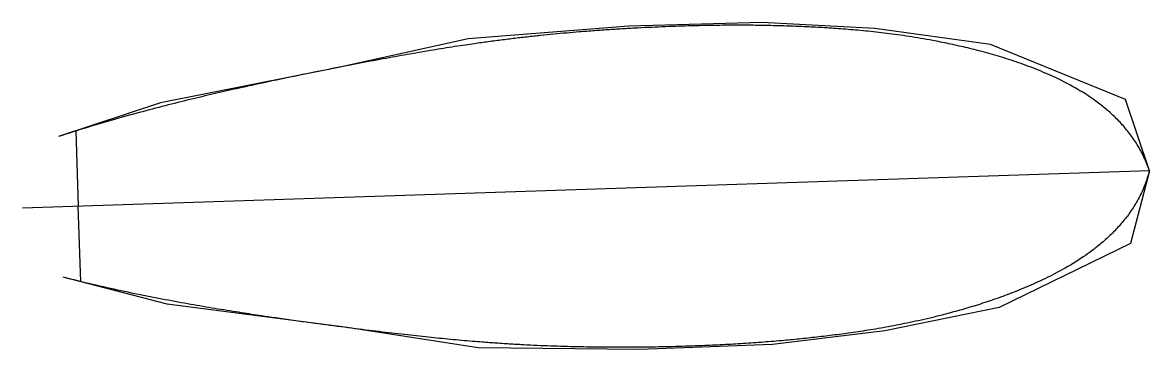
# Model space of a CAD drawing. Header units: millimetres. Extents: x -177.9 to -150.2, y -12.9 to -4.9.
import ezdxf

# ---------------------------------------------------------------- set-up
doc = ezdxf.new("R2010")
doc.units = ezdxf.units.MM
doc.layers.get('0').update_dxf_attribs({"linetype": 'CONTINUOUS'})

msp = doc.modelspace()

# ---------------------------------------------------------------- linework, layer by layer
for p, q in [((-162.963, -4.988), (-166.921, -5.292)), ((-159.694, -4.895), (-162.963, -4.988)), ((-156.908, -5.042), (-159.694, -4.895)), ((-154.064, -5.433), (-156.908, -5.042)), ((-166.921, -5.292), (-170.107, -6)), ((-150.741, -6.788), (-154.064, -5.433)), ((-170.107, -6), (-174.484, -6.871)), ((-174.484, -6.871), (-176.998, -7.701)), ((-150.154, -8.541), (-150.741, -6.788)), ((-176.572, -7.56), (-176.511, -9.415)), ((-150.154, -8.541), (-177.882, -9.46)), ((-150.154, -8.541), (-150.624, -10.33)), ((-176.449, -11.269), (-176.511, -9.415)), ((-150.624, -10.33), (-153.849, -11.901)), ((-174.32, -11.819), (-176.884, -11.157)), ((-169.895, -12.398), (-174.32, -11.819)), ((-153.849, -11.901), (-156.661, -12.48)), ((-166.669, -12.894), (-169.895, -12.398)), ((-156.661, -12.48), (-159.432, -12.811)), ((-162.699, -12.935), (-166.669, -12.894)), ((-159.432, -12.811), (-162.699, -12.935))]:
    msp.add_line(p, q)
for points in [[(-150.154, -8.541), (-150.741, -6.788), (-154.064, -5.433), (-156.908, -5.042), (-159.694, -4.895), (-162.963, -4.988), (-166.921, -5.292), (-170.107, -6), (-174.484, -6.871), (-176.998, -7.701)], [(-150.154, -8.541), (-150.624, -10.33), (-153.849, -11.901), (-156.661, -12.48), (-159.432, -12.811), (-162.699, -12.935), (-166.669, -12.894), (-169.895, -12.398), (-174.32, -11.819), (-176.884, -11.157)]]:
    msp.add_open_spline(points, degree=5)

doc.saveas('drawing.dxf')
